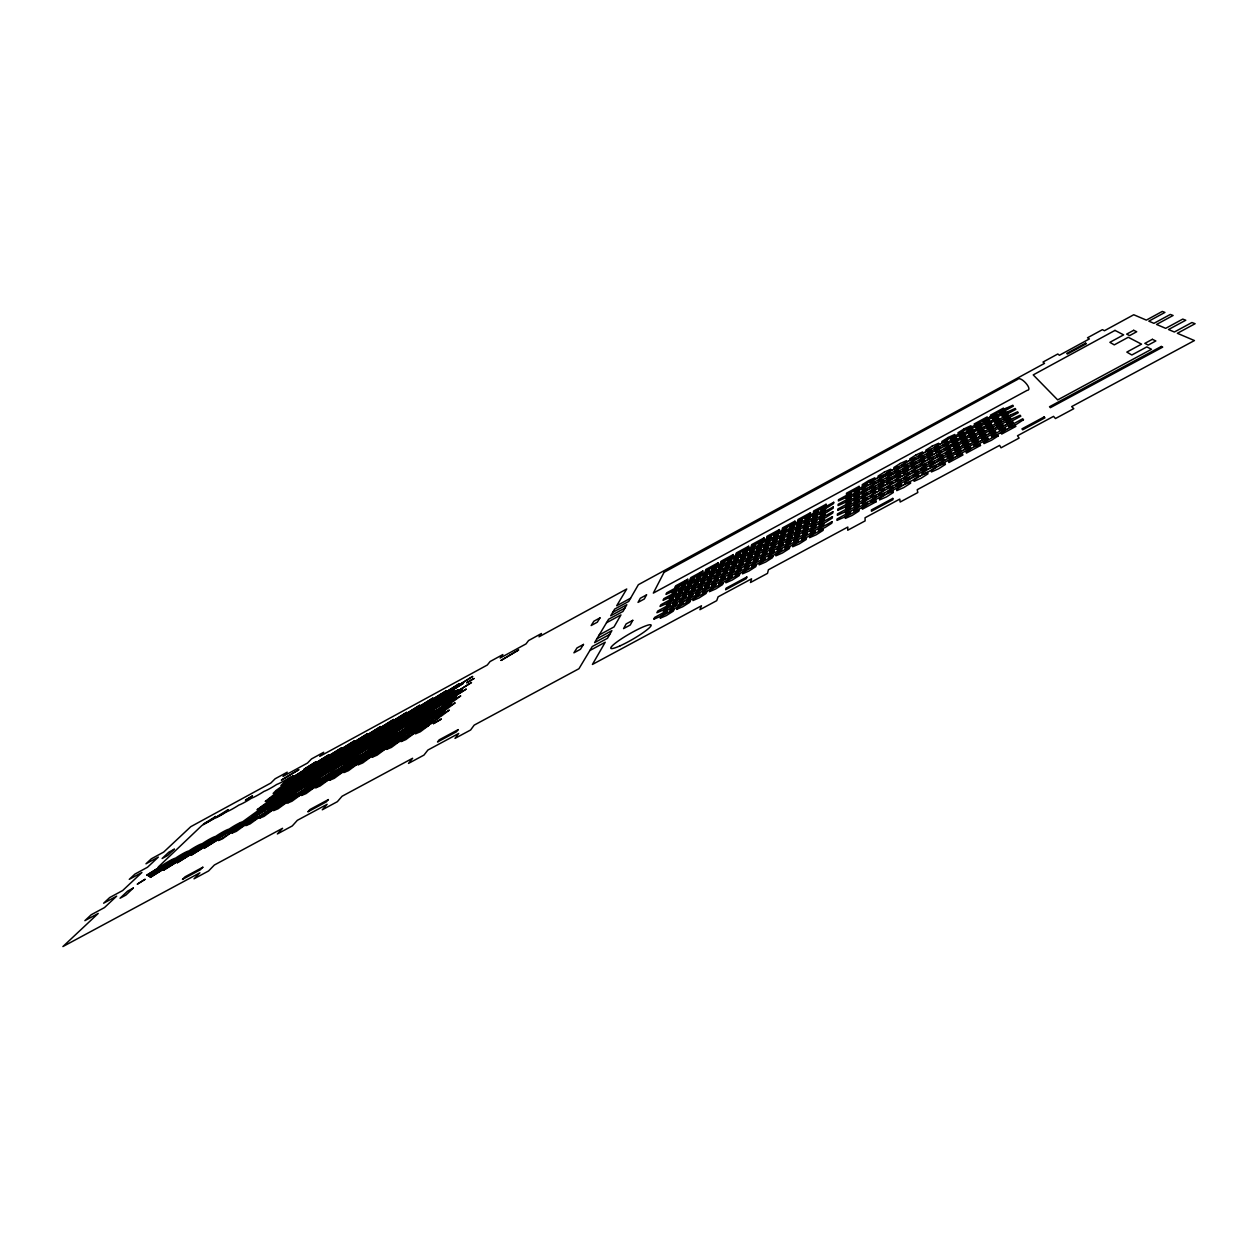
<?xml version="1.0" encoding="UTF-8"?>
<svg xmlns="http://www.w3.org/2000/svg" width="1258" height="1258" viewBox="0 0 1258 1258"><rect width="100%" height="100%" fill="white"/><g stroke="black" fill="none" stroke-linecap="round" stroke-linejoin="round"><path stroke-width="1.5" d="M630.588 598.195L616.687 605.758L626.736 588.996L539.022 636.815L541.459 633.513L528.549 640.558L526.017 643.907L500.149 658.013L502.854 654.569L490.085 661.535L487.286 665.026L319.752 756.373L323.715 752.268L311.512 758.936L307.471 763.071L283.019 776.39L287.233 772.176L275.156 778.765L270.847 783.026L190.776 826.679L163.682 852.091L151.369 858.789L145.975 863.806L158.366 857.075L147.485 867.265L134.921 874.09L129.275 879.342L141.918 872.486L122.639 890.554L109.682 897.567L103.628 903.213L116.68 896.136L104.477 907.584L91.221 914.755L84.868 920.667L98.218 913.45L62.9 946.566L199.896 872.8L194.015 878.807L208.608 870.945L214.363 865.017L282.563 828.299L277.358 833.96L292.265 825.94L297.344 820.326L327.111 804.318L322.268 809.79L337.364 801.676L342.066 796.251L412.608 758.275L408.504 763.402L423.946 755.099L427.909 750.035L458.698 733.461L455.003 738.383L470.618 729.986L474.187 725.127L578.947 668.721L592.251 646.533L607.488 638.293L611.891 630.651L596.905 638.765M612.709 612.394L626.83 604.721L622.946 611.467L608.605 619.25L594.594 642.618L609.705 634.441M624.896 608.07L610.68 615.791L614.722 609.045L628.717 601.434L638.356 584.703L1044.517 363.373L1043.024 362.037L1057.805 353.985L1059.409 355.259L1089.365 338.937L1087.51 337.789L1102.433 329.643L1104.43 330.728L1133.741 314.752L1146.352 320.114L1162.298 311.434L1164.924 312.424L1148.837 321.167L1153.932 323.337L1170.317 314.453L1173.101 315.475L1156.558 324.454L1165.694 328.338L1182.756 319.092L1185.759 320.224L1168.525 329.533L1174.359 332.018L1191.924 322.52L1195.1 323.715L1177.362 333.291L1194.424 340.556L1071.659 406.601L1073.782 408.693L1055.462 418.537L1053.544 416.367L1017.518 435.74L1019.09 438.099L1001.006 447.817L999.638 445.363L917.239 489.692L917.79 492.554L900.162 502.036L899.769 499.096L865.064 517.761L865.111 520.891L847.703 530.247L847.829 527.039L768.402 569.78L767.506 573.365L750.507 582.501L751.561 578.837L718.098 596.842L716.714 600.664L699.935 609.69L701.461 605.79L592.424 664.444L605.224 642.225L589.86 650.528M606.498 622.757L620.949 614.926L614.03 626.94L599.17 634.976M858.947 509.663L858.947 511.047L852.091 515.434L845.282 518.406L845.36 516.991L858.947 509.663M858.978 504.71L858.978 506.046L852.232 510.355L845.533 513.295L845.596 511.927L858.978 504.71M859.01 499.913L858.994 501.203L852.358 505.433L845.769 508.358L845.832 507.037L859.01 499.913M859.041 495.259L859.025 496.517L852.499 500.684L846.005 503.562L846.068 502.272L859.041 495.259M859.057 490.762L859.057 491.972L852.625 496.061L846.225 498.907L846.288 497.665L859.057 490.762M859.088 486.374L859.072 487.554L852.735 491.579L846.445 494.41L846.508 493.199L859.088 486.374M853.915 509.899L853.883 511.267L860.661 508.279L867.454 503.939L867.422 502.602L853.915 509.899M854.025 504.977L853.993 506.298L860.661 503.357L867.344 499.096L867.312 497.791L854.025 504.977M854.119 500.212L854.088 501.502L860.661 498.593L867.249 494.394L867.218 493.136L854.119 500.212M854.229 495.605L854.198 496.847L860.661 493.969L867.139 489.834L867.124 488.623L854.229 495.605M854.324 491.123L854.292 492.334L860.661 489.488L867.045 485.431L867.014 484.236L854.324 491.123M850.518 511.723L850.487 513.091L843.678 517.447L836.963 520.387L837.073 518.988L850.518 511.723M850.691 506.785L850.644 508.106L843.945 512.383L837.341 515.293L837.435 513.94L850.691 506.785M850.848 501.989L850.801 503.279L844.212 507.477L837.702 510.371L837.797 509.05L850.848 501.989M850.99 497.35L850.958 498.608L844.464 502.728L838.064 505.59L838.158 504.301L850.99 497.35M851.147 492.853L851.1 494.064L844.716 498.121L838.394 500.951L838.488 499.709L851.147 492.853M831.963 521.74L831.837 523.155L825.028 527.511L818.376 530.42L818.565 528.973L831.963 521.74M832.419 516.661L832.293 518.029L825.594 522.306L819.052 525.184L819.225 523.784L832.419 516.661M832.859 511.723L832.733 513.06L826.129 517.258L819.697 520.104L819.87 518.752L832.859 511.723M833.283 506.943L833.158 508.232L826.663 512.368L820.326 515.182L820.499 513.862L833.283 506.943M833.692 502.304L833.582 503.562L827.182 507.619L820.939 510.418L821.097 509.128L833.692 502.304M823.282 528.91L823.109 530.357L816.238 534.76L809.57 537.669L809.79 536.175L823.282 528.91M823.864 523.674L823.707 525.073L816.945 529.398L810.388 532.276L810.608 530.829L823.864 523.674M824.446 518.595L824.289 519.963L817.637 524.209L811.174 527.055L811.379 525.655L824.446 518.595M824.996 513.673L824.855 515.009L818.298 519.177L811.945 521.991L812.149 520.639L824.996 513.673M825.547 508.908L825.405 510.198L818.942 514.302L812.684 517.085L812.872 515.764L825.547 508.908M826.066 504.285L825.924 505.527L819.571 509.569L813.391 512.321L813.596 511.047L826.066 504.285M145.016 879.342L137.389 884.107L145.016 879.342M815.2 530.782L815.011 532.228L808.186 536.6L801.613 539.462L801.865 537.984L815.2 530.782M815.923 525.561L815.734 526.976L809.02 531.253L802.541 534.1L802.793 532.653L815.923 525.561M816.615 520.498L816.426 521.866L809.822 526.08L803.437 528.895L803.689 527.495L816.615 520.498M817.291 515.607L817.102 516.928L810.608 521.064L804.318 523.847L804.554 522.495L817.291 515.607M817.936 510.842L817.763 512.132L811.363 516.189L805.167 518.956L805.387 517.651L817.936 510.842M806.425 537.999L806.189 539.493L799.302 543.881L792.697 546.758L792.996 545.233L806.425 537.999M807.29 532.621L807.054 534.068L800.277 538.393L793.782 541.239L794.065 539.761L807.29 532.621M808.123 527.416L807.888 528.832L801.236 533.077L794.836 535.892L795.103 534.461L808.123 527.416M808.925 522.385L808.705 523.737L802.148 527.92L795.842 530.703L796.11 529.319L808.925 522.385M809.712 517.494L809.492 518.815L803.044 522.919L796.833 525.671L797.085 524.319L809.712 517.494M810.466 512.745L810.262 514.019L803.893 518.06L797.776 520.796L798.028 519.491L810.466 512.745M798.515 539.792L798.248 541.27L791.424 545.642L784.913 548.472L785.228 546.963L798.515 539.792M799.506 534.43L799.239 535.877L792.509 540.169L786.093 542.969L786.423 541.506L799.506 534.43M800.45 529.256L800.182 530.656L793.578 534.854L787.256 537.638L787.571 536.222L800.45 529.256M801.362 524.224L801.11 525.577L794.6 529.712L788.373 532.48L788.672 531.096L801.362 524.224M802.258 519.35L802.006 520.67L795.606 524.728L789.458 527.464L789.757 526.127L802.258 519.35M789.647 547.041L789.332 548.582L782.445 552.985L775.903 555.816L776.28 554.259L789.647 547.041M790.763 541.553L790.464 543.031L783.687 547.356L777.255 550.171L777.601 548.645L790.763 541.553M791.848 536.222L791.565 537.653L784.882 541.899L778.545 544.683L778.891 543.22L791.848 536.222M792.902 531.049L792.619 532.449L786.061 536.616L779.818 539.367L780.149 537.952L792.902 531.049M793.924 526.033L793.656 527.385L787.194 531.489L781.029 534.225L781.36 532.842L793.924 526.033M794.914 521.174L794.647 522.479L788.279 526.52L782.224 529.225L782.539 527.888L794.914 521.174M781.91 548.755L781.564 550.281L774.724 554.636L768.276 557.451L768.669 555.894L781.91 548.755M783.136 543.283L782.806 544.745L776.076 549.038L769.723 551.822L770.116 550.312L783.136 543.283M784.332 537.968L784.017 539.399L777.397 543.613L771.138 546.365L771.5 544.903L784.332 537.968M785.495 532.81L785.181 534.21L778.671 538.345L772.491 541.066L772.852 539.651L785.495 532.81M786.627 527.825L786.313 529.162L779.897 533.235L773.812 535.939L774.173 534.571L786.627 527.825M772.931 556.067L772.538 557.624L765.65 562.043L759.172 564.842L759.612 563.238L772.931 556.067M774.315 550.438L773.937 551.947L767.144 556.272L760.775 559.055L761.2 557.514L774.315 550.438M775.651 544.966L775.29 546.444L768.607 550.689L762.332 553.441L762.757 551.947L775.651 544.966M776.957 539.682L776.595 541.113L770.022 545.296L763.842 548.016L764.251 546.554L776.957 539.682M778.215 534.556L777.869 535.939L771.406 540.044L765.304 542.748L765.697 541.333L778.215 534.556M779.441 529.571L779.111 530.907L772.726 534.949L766.72 537.622L767.097 536.254L779.441 529.571M765.367 557.687L764.943 559.244L758.102 563.615L751.702 566.383L752.174 564.795L765.367 557.687M766.845 552.073L766.452 553.583L759.706 557.876L753.416 560.628L753.872 559.087L766.845 552.073M768.292 546.648L767.899 548.111L761.279 552.325L755.067 555.045L755.508 553.551L768.292 546.648M769.692 541.365L769.314 542.796L762.788 546.931L756.671 549.636L757.112 548.189L769.692 541.365M771.06 536.254L770.682 537.638L764.266 541.711L758.228 544.384L758.653 542.984L771.06 536.254M756.278 565.046L755.822 566.65L748.919 571.053L742.519 573.821L743.022 572.186L756.278 565.046M757.929 559.275L757.489 560.832L750.696 565.156L744.374 567.908L744.878 566.32L757.929 559.275M759.518 553.693L759.093 555.203L752.41 559.448L746.183 562.169L746.67 560.643L759.518 553.693M761.059 548.284L760.65 549.746L754.061 553.929L747.928 556.618L748.4 555.14L761.059 548.284M762.552 543.031L762.159 544.447L755.681 548.567L749.642 551.224L750.082 549.793L762.552 543.031M764.015 537.937L763.622 539.305L757.237 543.346L751.278 546.003L751.718 544.604L764.015 537.937M746.827 577.029L746.356 578.586L725.63 589.75L726.181 588.146L746.827 577.029M748.887 566.587L748.4 568.176L741.544 572.547L735.207 575.283L735.757 573.664L748.887 566.587M750.617 560.848L750.161 562.389L743.415 566.682L737.172 569.402L737.707 567.83L750.617 560.848M752.315 555.281L751.859 556.791L745.223 561.005L739.075 563.694L739.578 562.169L752.315 555.281M753.951 549.888L753.511 551.35L746.969 555.501L740.915 558.159L741.418 556.681L753.951 549.888M755.539 544.667L755.115 546.066L748.683 550.155L742.707 552.797L743.195 551.366L755.539 544.667M473.967 678.518L466.765 682.732L473.967 678.518M739.704 573.978L739.185 575.629L732.266 580.032L725.913 582.769L726.511 581.102L739.704 573.978M741.607 568.097L741.088 569.685L734.295 574.01L728.036 576.73L728.602 575.11L741.607 568.097M743.447 562.389L742.959 563.93L736.26 568.176L730.096 570.865L730.646 569.308L743.447 562.389M745.239 556.854L744.752 558.348L738.163 562.53L732.093 565.188L732.628 563.678L745.239 556.854M746.969 551.476L746.497 552.922L740.003 557.042L734.027 559.684L734.546 558.206L746.969 551.476M748.652 546.271L748.196 547.67L741.795 551.727L735.899 554.338L736.402 552.907L748.652 546.271M732.471 575.441L731.904 577.076L725.048 581.448L718.79 584.152L719.387 582.501L732.471 575.441M734.468 569.575L733.917 571.163L727.171 575.456L720.991 578.145L721.589 576.526L734.468 569.575M736.402 563.899L735.883 565.424L729.231 569.654L723.146 572.311L723.712 570.755L736.402 563.899M738.273 558.379L737.77 559.873L731.228 564.024L725.221 566.666L725.787 565.141L738.273 558.379M740.097 553.033L739.61 554.479L733.162 558.568L727.25 561.178L727.784 559.7L740.097 553.033M723.193 582.894L722.595 584.561L715.676 588.98L709.402 591.685L710.047 589.986L723.193 582.894M725.347 576.872L724.781 578.491L717.956 582.831L711.776 585.505L712.405 583.854L725.347 576.872M727.439 571.038L726.872 572.61L720.174 576.872L714.072 579.529L714.686 577.925L727.439 571.038M729.467 565.377L728.917 566.902L722.328 571.101L716.305 573.727L716.903 572.17L729.467 565.377M731.433 559.889L730.898 561.367L724.404 565.487L718.475 568.097L719.057 566.603L731.433 559.889M733.335 554.574L732.816 556.005L726.432 560.062L720.582 562.64L721.149 561.178L733.335 554.574M716.116 584.262L715.503 585.929L708.631 590.301L702.42 592.99L703.096 591.291L716.116 584.262M718.365 578.271L717.768 579.891L711.006 584.184L704.889 586.841L705.549 585.206L718.365 578.271M720.551 572.469L719.953 574.041L713.302 578.255L707.279 580.897L707.908 579.293L720.551 572.469M722.658 566.839L722.092 568.364L715.535 572.516L709.591 575.126L710.22 573.569L722.658 566.839M724.702 561.383L724.152 562.845L717.705 566.933L711.839 569.528L712.437 568.018L724.702 561.383M706.76 591.763L706.084 593.462L699.165 597.88L692.938 600.553L693.661 598.824L706.76 591.763M709.166 585.615L708.521 587.266L701.697 591.606L695.564 594.263L696.272 592.581L709.166 585.615M711.493 579.655L710.864 581.259L704.166 585.52L698.111 588.146L698.803 586.527L711.493 579.655M713.758 573.884L713.144 575.441L706.54 579.624L700.596 582.234L701.256 580.646L713.758 573.884M715.959 568.27L715.362 569.78L708.867 573.915L702.986 576.494L703.631 574.953L715.959 568.27M718.082 562.845L717.516 564.307L711.116 568.364L705.313 570.912L705.942 569.418L718.082 562.845M699.841 593.053L699.149 594.751L692.262 599.123L686.129 601.78L686.868 600.05L699.841 593.053M702.341 586.936L701.665 588.587L694.888 592.88L688.834 595.506L689.557 593.839L702.341 586.936M704.747 581.007L704.103 582.611L697.435 586.841L691.475 589.436L692.167 587.816L704.747 581.007M707.09 575.268L706.461 576.809L699.904 580.976L694.023 583.555L694.699 581.982L707.09 575.268M709.37 569.685L708.757 571.195L702.294 575.283L696.492 577.831L697.152 576.306L709.37 569.685M690.39 600.585L689.651 602.33L682.701 606.749L676.552 609.391L677.339 607.63L690.39 600.585M693.048 594.311L692.325 596.009L685.5 600.349L679.43 602.975L680.201 601.245L693.048 594.311M695.627 588.241L694.919 589.876L688.205 594.138L682.229 596.748L682.968 595.081L695.627 588.241M698.111 582.344L697.451 583.932L690.831 588.131L684.934 590.71L685.657 589.09L698.111 582.344M700.549 576.62L699.888 578.161L693.378 582.297L687.56 584.844L688.268 583.272L700.549 576.62M702.892 571.069L695.847 576.636L690.107 579.167L690.799 577.642L702.892 571.069M683.629 601.796L682.858 603.541L675.971 607.913L669.901 610.539L670.718 608.762L683.629 601.796M686.365 595.569L685.626 597.251L678.848 601.544L672.857 604.139L673.643 602.44L686.365 595.569M689.022 589.515L688.299 591.15L681.632 595.38L675.719 597.959L676.49 596.292L689.022 589.515M691.601 583.649L690.909 585.237L684.336 589.404L678.502 591.952L679.257 590.348L691.601 583.649M694.101 577.972L693.425 579.498L686.962 583.586L681.207 586.118L681.93 584.561L694.101 577.972M674.084 609.391L673.266 611.168L666.315 615.587L660.23 618.197L661.095 616.389L674.084 609.391M676.993 602.991L676.206 604.721L669.366 609.061L663.359 611.64L664.193 609.894L676.993 602.991M679.807 596.795L679.037 598.462L672.322 602.724L666.394 605.302L667.212 603.604L679.807 596.795M682.544 590.773L681.805 592.392L675.184 596.591L669.335 599.138L670.121 597.503L682.544 590.773M685.185 584.939L684.478 586.511L677.952 590.647L672.197 593.163L672.951 591.574L685.185 584.939M687.764 579.278L680.641 584.876L674.964 587.376L675.703 585.819L687.764 579.278M667.479 610.507L666.646 612.284L659.758 616.672L653.735 619.25L654.616 617.458L667.479 610.507M670.467 604.154L669.649 605.869L662.872 610.177L656.943 612.74L657.792 611.011L670.467 604.154M673.36 597.99L672.574 599.657L665.891 603.887L660.041 606.435L660.875 604.752L673.36 597.99M676.159 592.015L675.404 593.634L668.831 597.786L663.06 600.318L663.862 598.666L676.159 592.015M678.88 586.212L671.678 591.873L665.985 594.374L666.756 592.785L678.88 586.212M664.051 572.327L653.327 593.1L1027.063 390.405C1033.762 390.027 1020.38 375.167 1017.549 379.429L664.051 572.327M632.774 620.336L630.258 624.99L623.575 628.607L626.154 623.905L632.774 620.336M646.549 594.877L644.316 598.981L638.026 602.393L640.306 598.258L646.549 594.877M583.476 644.426L580.457 649.27L573.915 652.823L576.997 647.933L583.476 644.426M599.972 617.898L597.314 622.191L591.15 625.541L593.87 621.216L599.972 617.898M441.275 719.104L433.46 723.617L441.275 719.104M458.179 729.624L456.591 731.716L437.517 742L439.184 739.861L458.179 729.624M518.563 649.993L501.077 660.403L518.563 649.993M449.153 710.204L440.992 716.337L436.086 718.428L437.737 716.4L449.153 710.204M454.956 703.002L446.936 708.993L442.093 711.069L443.697 709.103L454.956 703.002M460.601 695.989L452.723 701.87L447.927 703.93L449.483 702.027L460.601 695.989M466.089 689.164L453.603 696.995L466.089 689.164M471.436 682.528L459.123 690.233L471.436 682.528M438.995 717.783L430.739 723.995L425.833 726.07L427.531 724.01L438.995 717.783M444.986 710.424L436.856 716.494L432.013 718.57L433.664 716.557L444.986 710.424M450.804 703.269L442.816 709.213L438.02 711.289L439.64 709.323L450.804 703.269M456.45 696.303L443.87 704.197L456.45 696.303M461.953 689.541L449.546 697.294L461.953 689.541M472.583 676.505L460.522 684.022L472.583 676.505M252.433 795.968L245.514 800.135L252.433 795.968M428.711 725.473L420.345 731.747L415.439 733.823L417.184 731.716L428.711 725.473M434.891 717.941L426.666 724.105L421.807 726.165L423.506 724.105L434.891 717.941M440.882 710.644L432.799 716.667L428.003 718.727L429.654 716.73L440.882 710.644M446.7 703.536L438.775 709.433L434.026 711.493L446.7 703.536M452.377 696.617L439.875 704.449L452.377 696.617M457.881 689.903L445.568 697.608L457.881 689.903M463.259 683.346L451.119 690.941L463.259 683.346M424.654 725.567L416.335 731.794L411.476 733.854L413.237 731.747L424.654 725.567M430.834 718.098L422.657 724.199L417.845 726.243L419.559 724.215L430.834 718.098M436.841 710.849L428.805 716.824L424.056 718.868L425.707 716.887L436.841 710.849M442.674 703.788L430.079 711.682L442.674 703.788M448.351 696.932L435.944 704.7L448.351 696.932M453.886 690.249L441.652 697.907L453.886 690.249M459.264 683.754L447.203 691.287L459.264 683.754M414.307 733.272L405.862 739.578L401.003 741.622L402.812 739.5L414.307 733.272M420.659 725.662L412.388 731.841L407.576 733.87L409.337 731.794L420.659 725.662M426.839 718.255L418.71 724.309L413.961 726.338L415.659 724.325L426.839 718.255M432.862 711.053L420.156 719.01L432.862 711.053M438.712 704.055L426.195 711.886L438.712 704.055M444.389 697.246L432.06 704.952L444.389 697.246M449.939 690.611L437.784 698.206L449.939 690.611M410.36 733.304L401.978 739.562L397.166 741.591L398.975 739.468L410.36 733.304M416.728 725.74L408.504 731.873L403.739 733.901L405.501 731.841L416.728 725.74M422.924 718.397L414.841 724.404L410.124 726.416L411.838 724.419L422.924 718.397M428.947 711.257L416.335 719.151L428.947 711.257M434.796 704.307L422.374 712.075L434.796 704.307M440.489 697.545L428.255 705.188L440.489 697.545M446.04 690.957L433.979 698.489L446.04 690.957M399.934 741.056L391.442 747.394L386.631 749.406L388.502 747.252L399.934 741.056M406.491 733.335L398.157 739.547L393.392 741.56L395.201 739.452L406.491 733.335M412.86 725.835L404.683 731.92L399.965 733.933L401.727 731.889L412.86 725.835M419.056 718.554L406.35 726.511L419.056 718.554M425.078 711.462L412.561 719.293L425.078 711.462M430.944 704.559L418.615 712.264L430.944 704.559M436.652 697.844L424.496 705.439L436.652 697.844M396.128 741.025L387.684 747.299L382.919 749.312L384.791 747.158L396.128 741.025M402.686 733.367L394.399 739.531L389.681 741.528L391.49 739.437L402.686 733.367M409.054 725.929L400.909 731.967L396.254 733.949L409.054 725.929M415.25 718.695L402.639 726.589L415.25 718.695M421.288 711.651L408.85 719.434L421.288 711.651M427.154 704.794L414.904 712.453L427.154 704.794M432.878 698.127L420.785 705.675L432.878 698.127M385.64 748.793L377.086 755.162L372.321 757.159L374.239 754.973L385.64 748.793M392.386 740.993L383.989 747.221L379.271 749.218L381.127 747.079L392.386 740.993M398.928 733.398L390.688 739.5L386.017 741.481L387.841 739.421L398.928 733.398M405.312 726.008L392.59 733.98L405.312 726.008M411.508 718.837L398.99 726.668L411.508 718.837M417.546 711.839L405.202 719.56L417.546 711.839M423.427 705.046L411.256 712.641L423.427 705.046M381.945 748.699L373.437 755.02L368.72 757.001L370.638 754.831L381.945 748.699M388.691 740.962L380.341 747.142L375.67 749.123L377.542 747L388.691 740.962M395.248 733.43L382.432 741.449L395.248 733.43M401.617 726.102L388.989 733.996L401.617 726.102M407.828 718.978L395.389 726.747L407.828 718.978M413.866 712.044L401.601 719.702L413.866 712.044M419.747 705.282L407.655 712.83L419.747 705.282M371.377 756.514L362.776 762.914L358.058 764.88L360.024 762.663L371.377 756.514M378.312 748.604L369.868 754.879L365.197 756.844L367.1 754.69L378.312 748.604M385.058 740.931L376.755 747.063L372.132 749.029L373.988 746.922L385.058 740.931M391.615 733.461L378.878 741.418L391.615 733.461M397.984 726.181L385.451 734.027L397.984 726.181M404.195 719.104L391.836 726.825L404.195 719.104M410.234 712.217L398.063 719.828L410.234 712.217M367.808 756.357L359.253 762.71L354.583 764.66L356.549 762.458L367.808 756.357M374.742 748.526L366.345 754.737L361.722 756.687L363.625 754.548L374.742 748.526M381.473 740.899L368.657 748.935L381.473 740.899M388.03 733.477L375.403 741.387L388.03 733.477M394.414 726.275L381.96 734.043L394.414 726.275M400.61 719.246L388.345 726.904L400.61 719.246M406.664 712.405L394.556 719.953L406.664 712.405M328.369 799.585L326.294 801.912L307.848 811.85L309.987 809.492L328.369 799.585M357.178 764.204L348.513 770.635L343.843 772.585L345.856 770.336L357.178 764.204M364.301 756.215L355.794 762.49L351.171 764.439L353.136 762.254L364.301 756.215M371.22 748.431L362.87 754.596L358.294 756.53L371.22 748.431M377.95 740.868L365.229 748.84L377.95 740.868M384.508 733.508L371.959 741.355L384.508 733.508M390.876 726.353L378.516 734.074L390.876 726.353M397.088 719.387L384.901 726.982L397.088 719.387M353.734 763.983L345.117 770.352L340.493 772.286L342.506 770.069L353.734 763.983M360.842 756.058L352.382 762.301L347.806 764.219L349.771 762.065L360.842 756.058M367.761 748.337L354.929 756.373L367.761 748.337M374.491 740.836L361.848 748.746L374.491 740.836M381.032 733.54L368.578 741.324L381.032 733.54M387.417 726.432L375.136 734.09L387.417 726.432M393.612 719.513L381.52 727.061L393.612 719.513M343.025 771.877L334.298 778.325L329.675 780.243L331.75 777.979L343.025 771.877M350.337 763.779L341.767 770.1L337.191 772.019L339.204 769.802L350.337 763.779M357.445 755.916L344.503 764.015L357.445 755.916M364.348 748.258L351.611 756.231L364.348 748.258M371.079 740.805L358.514 748.667L371.079 740.805M377.62 733.571L365.245 741.292L377.62 733.571M383.989 726.511L371.802 734.122L383.989 726.511M339.691 771.594L331.027 777.994L326.451 779.897L328.527 777.648L339.691 771.594M347.004 763.559L338.481 769.833L333.952 771.736L347.004 763.559M354.096 755.759L341.248 763.795L354.096 755.759M360.999 748.164L348.34 756.089L360.999 748.164M367.713 740.789L355.243 748.573L367.713 740.789M374.255 733.587L361.974 741.261L374.255 733.587M380.624 726.589L368.515 734.137L380.624 726.589M328.936 779.504L320.145 785.983L315.569 787.885L317.692 785.59L328.936 779.504M336.421 771.311L327.803 777.664L323.275 779.551L325.335 777.334L336.421 771.311M343.717 763.354L330.76 771.469L343.717 763.354M350.793 755.618L338.04 763.59L350.793 755.618M357.697 748.085L345.132 755.932L357.697 748.085M364.411 740.758L352.02 748.479L364.411 740.758M370.937 733.618L358.734 741.229L370.937 733.618M325.728 779.158L317 785.59L312.471 787.477L314.579 785.196L325.728 779.158M333.197 771.044L324.643 777.334L320.145 779.221L333.197 771.044M340.478 763.15L327.615 771.201L340.478 763.15M347.554 755.476L334.895 763.386L347.554 755.476M354.442 748.007L341.956 755.791L354.442 748.007M361.14 740.726L348.843 748.4L361.14 740.726M367.666 733.65L355.558 741.198L367.666 733.65M314.877 787.115L306.056 793.609L301.527 795.496L303.697 793.169L314.877 787.115M322.567 778.828L313.887 785.196L309.405 787.068L311.512 784.819L322.567 778.828M330.036 770.777L317.079 778.891L330.036 770.777M337.286 762.961L324.533 770.934L337.286 762.961M344.362 755.335L331.782 763.197L344.362 755.335M351.234 747.928L338.842 755.649L351.234 747.928M357.932 740.71L345.714 748.321L357.932 740.71M311.795 786.706L303.005 793.153L298.523 795.025L300.693 792.729L311.795 786.706M319.453 778.498L306.386 786.675L319.453 778.498M326.907 770.525L314.044 778.56L326.907 770.525M334.156 762.757L321.482 770.667L334.156 762.757M341.201 755.193L328.715 762.993L341.201 755.193M348.073 747.85L335.776 755.523L348.073 747.85M354.772 740.679L342.632 748.243L354.772 740.679M300.882 794.694L291.998 801.22L287.516 803.076L289.733 800.733L300.882 794.694M308.745 786.313L300.033 792.713L295.583 794.569L308.745 786.313M316.403 778.183L303.43 786.297L316.403 778.183M323.825 770.258L311.056 778.246L323.825 770.258M331.058 762.568L318.478 770.415L331.058 762.568M338.103 755.067L325.712 762.804L338.103 755.067M344.959 747.771L332.741 755.382L344.959 747.771M297.91 794.223L289.088 800.701L284.638 802.541L286.855 800.214L297.91 794.223M305.757 785.936L292.689 794.112L305.757 785.936M313.384 777.869L300.505 785.904L313.384 777.869M320.806 770.006L308.116 777.931L320.806 770.006M328.024 762.364L315.522 770.163L328.024 762.364M335.053 754.926L322.74 762.615L335.053 754.926M341.893 747.692L329.769 755.24L341.893 747.692M286.95 802.242L278.002 808.8L273.568 810.624L275.832 808.249L286.95 802.242M294.985 793.782L281.808 802.022L294.985 793.782M302.816 785.558L289.827 793.672L302.816 785.558M310.411 777.554L297.643 785.527L310.411 777.554M317.818 769.754L305.222 777.617L317.818 769.754M325.02 762.175L312.613 769.912L325.02 762.175M332.049 754.8L319.815 762.427L332.049 754.8M284.088 801.723L275.203 808.218L270.8 810.042L273.065 807.683L284.088 801.723M292.108 793.326L279.024 801.519L292.108 793.326M299.907 785.181L287.028 793.232L299.907 785.181M307.502 777.24L294.812 785.165L307.502 777.24M314.877 769.519L302.376 777.318L314.877 769.519M322.079 762.002L309.751 769.676L322.079 762.002M329.077 754.674L316.937 762.238L329.077 754.674M273.049 809.759L264.054 816.348L259.667 818.156L261.978 815.75L273.049 809.759M281.273 801.204L268.096 809.46L281.273 801.204M289.277 792.902L276.288 801.016L289.277 792.902M297.045 784.803L284.261 792.792L297.045 784.803M304.625 776.941L292.029 784.803L304.625 776.941M311.984 769.267L299.577 777.019L311.984 769.267M319.17 761.813L306.936 769.44L319.17 761.813M270.313 809.177L261.365 815.719L257.025 817.511L270.313 809.177M278.505 800.701L265.422 808.894L278.505 800.701M286.478 792.461L273.599 800.513L286.478 792.461M294.23 784.442L281.54 792.367L294.23 784.442M301.794 776.642L289.277 784.442L301.794 776.642M309.138 769.031L296.809 776.721L309.138 769.031M316.293 761.625L304.153 769.204L316.293 761.625M259.211 817.26L250.153 823.864L245.813 825.641L248.188 823.235L259.211 817.26M267.608 808.611L254.415 816.867L267.608 808.611M275.785 800.214L262.796 808.328L275.785 800.214M283.726 792.037L270.942 800.025L283.726 792.037M291.463 784.08L278.867 791.958L291.463 784.08M298.995 776.343L286.572 784.08L298.995 776.343M306.323 768.795L294.089 776.422L306.323 768.795M256.585 816.615L243.281 824.949L256.585 816.615M264.951 808.061L251.867 816.238L264.951 808.061M273.096 799.726L260.202 807.778L273.096 799.726M281.021 791.628L268.316 799.553L281.021 791.628M288.742 783.734L276.225 791.534L288.742 783.734M296.243 776.06L283.915 783.734L296.243 776.06M202.821 867.249L200.305 869.797L182.457 879.421L185.036 876.826L202.821 867.249M298.728 769.786L281.446 780.054L298.728 769.786M245.42 824.729L236.315 831.365L232.007 833.11L234.428 830.673L245.42 824.729M254.006 816.002L240.797 824.257L254.006 816.002M262.34 807.51L242.574 821.82A10.897 1.227 -31.4 0 0 229.066 829.148A10.897 1.211 -31.5 0 0 215.605 836.444A10.897 1.211 -31.5 0 0 202.208 843.709A10.897 1.211 -31.6 0 0 188.842 850.958A10.897 1.195 -31.6 0 0 175.522 858.176A10.897 1.195 -31.6 0 0 162.266 865.362L158.288 866.982L201.83 825.547L213.813 818.706A11.684 1.211 -31.3 0 0 226.314 811.897A11.684 1.211 -31.3 0 0 238.863 805.073A11.684 1.227 -31.2 0 0 251.443 798.217A11.699 1.227 -31.2 0 0 264.07 791.345A11.699 1.227 -31.2 0 0 276.744 784.442A11.699 1.242 -31.1 0 0 289.45 777.523L293.539 775.761L283.836 782.618L280.896 785.574L286.053 783.388L276.178 790.354L273.159 793.405L278.364 791.219L265.218 801.456L270.454 799.255L268.269 801.472L257.057 809.712L262.34 807.51M242.904 824.037L229.601 832.356L242.904 824.037M231.676 832.167L222.524 838.819L218.263 840.564L231.676 832.167M240.435 823.345L227.226 831.601L240.435 823.345M229.286 831.412L215.967 839.746L229.286 831.412M217.996 839.573L204.567 847.971L217.996 839.573M226.912 830.673L213.703 838.929L226.912 830.673M215.7 838.771L202.381 847.106L215.7 838.771M204.346 846.964L190.917 855.361L204.346 846.964M213.451 837.97L200.226 846.241L213.451 837.97M202.176 846.099L188.842 854.434L202.176 846.099M190.76 854.324L177.315 862.736L190.76 854.324M200.038 845.25L186.797 853.522L200.038 845.25M188.684 853.411L175.349 861.746L188.684 853.411M177.221 861.667L163.76 870.064L177.221 861.667M186.656 852.499L173.415 860.771L186.656 852.499M175.255 860.676L161.905 869.026L175.255 860.676M228.028 809.712L225.811 811.866A9.529 0.991 -31.3 0 1 215.826 817.307L228.028 809.712M163.713 868.964L150.268 877.376L163.713 868.964M173.337 859.717L160.081 867.989L173.337 859.717M161.873 867.941L148.523 876.276L161.873 867.941M215.59 816.489L213.325 818.659A9.529 0.975 -31.3 0 1 203.371 824.084L215.59 816.489M160.049 866.919L146.793 875.191L160.049 866.919M133.317 888.038L125.863 895.098L120.045 898.243L127.561 891.151L133.317 888.038M174.28 849.213L167.644 855.503L162.125 858.506L168.808 852.185L174.28 849.213M980.501 445.489L966.443 453.069L965.971 451.936L972.701 447.612L979.966 444.389L980.501 445.489M1005.818 429.277L999.104 433.601L991.791 436.856L991.21 435.803L1005.173 428.255L1005.818 429.277M1007.8 428.679L1001.085 432.988L1001.714 434.057L1015.898 426.399L1015.206 425.377L1007.8 428.679M998.16 435.96L991.383 440.316L984.039 443.587L983.489 442.486L997.547 434.906L998.16 435.96M1023.446 419.779L1016.747 424.088L1009.356 427.374L1008.696 426.352L1022.723 418.788L1023.446 419.779M884.5 494.74L870.866 502.099L870.819 500.763L877.565 496.454L884.39 493.435L884.5 494.74M909.801 478.606L896.199 485.95L896.042 484.692L902.709 480.43L909.581 477.38L909.801 478.606M934.851 462.63L921.265 469.957L921.013 468.778L927.618 464.564L934.537 461.482L934.851 462.63M959.665 446.81L946.11 454.122L945.733 453.022L952.275 448.839L959.225 445.725L959.665 446.81M984.228 431.132L970.704 438.444L970.217 437.422L976.711 433.271L983.693 430.142L984.228 431.132M1008.554 415.612L1002.107 419.747L995.047 422.924L994.48 421.965L1007.925 414.684L1008.554 415.612M886.245 494.252L879.452 498.608L879.531 499.929L886.481 496.894L893.306 492.507L893.164 491.202L886.245 494.252M911.578 478.087L904.864 482.396L905.052 483.654L912.034 480.572L918.796 476.232L918.544 475.005L911.578 478.087M936.675 462.095L930.008 466.356L930.322 467.536L937.336 464.406L944.035 460.129L943.673 458.981L936.675 462.095M961.505 446.244L954.916 450.458L955.325 451.559L969.022 444.168L968.55 443.099L961.505 446.244M986.099 430.55L979.589 434.733L980.092 435.755L993.773 428.365L993.191 427.374L986.099 430.55M1010.473 415.014L1004.01 419.15L1004.623 420.109L1018.272 412.734L1017.58 411.806L1010.473 415.014M876.087 501.8L862.375 509.191L862.375 507.823L869.168 503.467L876.024 500.448L876.087 501.8M901.609 485.509L887.928 492.9L887.802 491.595L894.532 487.286L901.436 484.251L901.609 485.509M926.879 469.376L913.214 476.766L912.994 475.54L919.661 471.278L926.596 468.196L926.879 469.376M951.897 453.415L938.264 460.79L937.933 459.642L944.522 455.412L951.504 452.314L951.897 453.415M976.68 437.611L963.062 444.97L962.622 443.901L969.163 439.718L976.177 436.573L976.68 437.611M1001.211 421.949L994.701 426.116L987.624 429.293L987.074 428.302L1000.597 420.99L1001.211 421.949M903.401 485.006L896.608 489.346L896.765 490.636L903.779 487.554L910.603 483.182L910.383 481.924L903.401 485.006M928.703 468.857L921.988 473.15L922.256 474.376L929.3 471.247L936.062 466.922L935.732 465.743L928.703 468.857M953.753 452.864L947.101 457.126L947.478 458.258L961.254 450.82L960.813 449.719L953.753 452.864M978.567 437.029L971.978 441.244L972.465 442.313L986.209 434.875L985.659 433.853L978.567 437.029M1003.129 421.351L996.603 425.519L997.201 426.509L1010.929 419.103L1010.268 418.143L1003.129 421.351M920.62 475.713L913.843 480.053L914.079 481.311L921.155 478.197L927.964 473.826L927.665 472.599L920.62 475.713M945.89 459.579L939.176 463.872L939.522 465.051L953.391 457.566L952.982 456.418L945.89 459.579M970.909 443.602L964.273 447.848L964.729 448.949L978.551 441.479L978.032 440.41L970.909 443.602M995.676 427.783L989.102 431.981L989.669 433.019L1003.475 425.55L1002.846 424.559L995.676 427.783M937.902 466.388L931.14 470.728L931.455 471.939L938.594 468.778L945.403 464.422L945.025 463.227L937.902 466.388M963.141 450.254L956.442 454.547L956.866 455.695L970.799 448.178L970.311 447.077L963.141 450.254M988.128 434.293L981.507 438.539L982.042 439.608L995.927 432.107L995.33 431.069L988.128 434.293M1012.879 418.489L1006.306 422.688L1006.95 423.679L1020.82 416.194L1020.112 415.234L1012.879 418.489M955.278 457.016L948.516 461.356L948.909 462.519L962.92 454.971L962.464 453.824L955.278 457.016M980.469 440.898L973.786 445.19L974.29 446.291L988.269 438.759L987.703 437.69L980.469 440.898M1005.425 424.952L998.805 429.198L999.418 430.22L1013.366 422.688L1012.69 421.697L1005.425 424.952M891.796 478.795L878.666 485.887L878.587 484.676L885.066 480.556L891.655 477.6L891.796 478.795M916.107 463.337L902.992 470.429L902.819 469.297L909.235 465.193L915.871 462.221L916.107 463.337M940.182 448.037L927.099 455.113L926.832 454.044L933.184 449.987L939.852 446.983L940.182 448.037M964.037 432.862L950.985 439.938L950.608 438.932L956.898 434.922L963.612 431.887L964.037 432.862M987.672 417.845L981.397 421.855L974.635 424.921L974.164 423.977L987.153 416.933L987.672 417.845M868.901 493.922L862.312 498.121L862.328 499.41L868.979 496.47L875.599 492.224L875.537 490.966L868.901 493.922M893.479 478.292L886.953 482.459L887.079 483.67L893.762 480.698L900.335 476.499L900.162 475.32L893.479 478.292M917.837 462.818L911.374 466.938L911.578 468.086L918.309 465.067L924.819 460.931L924.536 459.815L917.837 462.818M941.943 447.486L935.543 451.575L935.858 452.644L942.635 449.609L949.067 445.489L948.689 444.451L941.943 447.486M965.83 432.312L959.492 436.353L959.901 437.344L973.094 430.205L972.623 429.245L965.83 432.312M989.496 417.263L983.206 421.273L983.725 422.201L996.886 415.077L996.32 414.165L989.496 417.263M883.761 485.462L870.552 492.601L870.505 491.359L877.046 487.192L883.651 484.251L883.761 485.462M908.276 469.879L895.083 477.002L894.941 475.823L901.42 471.703L908.072 468.731L908.276 469.879M932.555 454.437L919.394 461.56L919.142 460.444L925.558 456.355L932.257 453.352L932.555 454.437M956.599 439.136L943.469 446.244L943.123 445.206L949.475 441.165L956.206 438.13L956.599 439.136M980.422 423.993L967.323 431.085L966.883 430.126L973.157 426.116L979.935 423.05L980.422 423.993M1004.026 408.976L997.767 412.97L990.942 416.068L990.408 415.171L1003.444 408.111L1004.026 408.976M885.443 484.975L878.87 489.173L878.949 490.431L885.663 487.444L892.284 483.214L892.142 482.003L885.443 484.975M909.99 469.36L903.48 473.527L903.669 474.706L910.415 471.687L916.972 467.504L916.736 466.356L909.99 469.36M934.317 453.902L927.854 458.022L928.137 459.123L934.946 456.088L941.424 451.936L941.078 450.851L934.317 453.902M958.392 438.586L952.007 442.659L952.385 443.697L965.657 436.526L965.2 435.52L958.392 438.586M982.246 423.411L975.925 427.453L976.397 428.412L989.637 421.241L989.102 420.314L982.246 423.411M1005.881 408.378L999.607 412.388L1000.189 413.284L1013.398 406.114L1012.769 405.249L1005.881 408.378M877.298 491.752L870.662 495.982L870.709 497.272L877.439 494.3L884.122 490.022L884.012 488.764L877.298 491.752M902.049 475.996L895.476 480.194L895.633 481.405L902.411 478.402L909.015 474.172L908.811 472.992L902.049 475.996M926.564 460.397L920.07 464.548L920.321 465.696L927.146 462.645L933.688 458.462L933.373 457.362L926.564 460.397M950.859 444.939L944.412 449.059L944.774 450.128L958.109 442.91L957.7 441.873L950.859 444.939M974.903 429.638L968.518 433.711L968.99 434.718L982.294 427.5L981.79 426.541L974.903 429.638M998.726 414.48L992.405 418.521L992.971 419.449L1006.258 412.247L1005.645 411.35L998.726 414.48M869.042 498.608L862.343 502.886L862.343 504.222L869.105 501.234L875.851 496.941L875.772 495.636L869.042 498.608M893.998 482.726L887.377 486.956L887.488 488.214L894.296 485.195L900.964 480.933L900.791 479.707L893.998 482.726M918.733 466.985L912.16 471.168L912.38 472.348L919.236 469.313L925.825 465.083L925.558 463.935L918.733 466.985M943.217 451.386L936.723 455.538L937.037 456.654L943.925 453.572L950.466 449.389L950.073 448.32L943.217 451.386M967.465 435.96L961.033 440.064L961.458 441.102L974.856 433.853L974.368 432.846L967.465 435.96M991.493 420.659L985.108 424.732L985.643 425.691L999.009 418.458L998.427 417.53L991.493 420.659M885.836 489.535L879.153 493.812L879.232 495.102L886.057 492.098L892.787 487.789L892.645 486.531L885.836 489.535M910.776 473.653L904.156 477.883L904.345 479.109L911.217 476.059L917.868 471.797L917.617 470.618L910.776 473.653M935.465 457.928L928.923 462.126L929.206 463.259L936.125 460.176L942.714 455.962L942.352 454.846L935.465 457.928M959.933 442.36L953.438 446.496L953.831 447.565L967.308 440.284L966.852 439.246L959.933 442.36M984.149 426.918L977.718 431.038L978.221 432.029L991.666 424.748L991.115 423.789L984.149 426.918M1008.13 411.649L1001.777 415.706L1002.374 416.634L1015.804 409.369L1015.143 408.473L1008.13 411.649M884.343 472.096L878.053 476.09L878.115 477.238L884.531 474.36L890.853 470.335L890.727 469.218L884.343 472.096M874.939 478.968L862.249 485.84L862.249 484.66L868.539 480.666L874.876 477.82L874.939 478.968M876.543 478.48L870.221 482.506L870.253 483.685L876.684 480.808L883.053 476.751L882.959 475.603L876.543 478.48M900.193 463.51L893.919 467.489L894.061 468.605L900.524 465.696L906.829 461.67L906.641 460.585L900.193 463.51M868.665 484.943L862.265 489.016L862.28 490.227L868.728 487.349L875.159 483.245L875.096 482.066L868.665 484.943M892.504 469.847L886.167 473.873L886.277 475.005L892.755 472.096L899.124 468.039L898.967 466.922L892.504 469.847M916.107 454.877L909.849 458.856L910.037 459.925L916.563 456.984L922.869 452.974L922.617 451.936L916.107 454.877M884.689 476.263L878.32 480.32L878.383 481.5L884.893 478.59L891.309 474.502L891.183 473.354L884.689 476.263M908.496 461.167L902.19 465.193L902.348 466.293L908.905 463.353L915.258 459.296L915.038 458.226L908.496 461.167M932.084 446.197L925.825 450.191L926.092 451.229L932.681 448.257L938.971 444.247L938.657 443.241L932.084 446.197M876.795 482.773L870.363 486.862L870.394 488.073L876.92 485.163L883.399 481.043L883.305 479.864L876.795 482.773M900.791 467.536L894.422 471.593L894.564 472.741L901.137 469.8L907.537 465.712L907.348 464.595L900.791 467.536M924.567 452.455L918.261 456.465L918.497 457.55L925.102 454.563L931.455 450.521L931.156 449.483L924.567 452.455M948.139 437.501L941.88 441.479L942.211 442.486L955.152 435.488L954.759 434.497L948.139 437.501M868.775 489.362L862.296 493.498L862.296 494.74L868.853 491.831L875.379 487.664L875.316 486.453L868.775 489.362M892.976 473.999L886.56 478.103L886.67 479.267L893.259 476.326L899.722 472.206L899.549 471.058L892.976 473.999M916.956 458.777L910.588 462.834L910.808 463.95L917.428 460.963L923.828 456.89L923.561 455.805L916.956 458.777M940.701 443.712L934.411 447.722L934.71 448.76L941.377 445.757L947.714 441.715L947.353 440.709L940.701 443.712M964.241 428.774L957.998 432.752L958.392 433.727L971.38 426.682L970.924 425.739L964.241 428.774M1085.575 343.182L1066.705 353.467L1067.444 354.033L1086.393 343.717L1085.575 343.182M1114.997 330.398L1033.227 374.9L1057.679 399.902L1151.463 349.284L1146.84 346.894L1131.838 354.992L1126.822 352.098L1141.525 344.142L1128.269 337.27L1114.274 344.865L1109.87 342.333L1123.614 334.864L1114.997 330.398M1133.694 330.304L1126.681 334.109L1129.605 335.603L1136.697 331.75L1133.694 330.304M1152.375 339.314L1144.859 343.371L1148.208 345.085L1155.819 340.965L1152.375 339.314M1161.291 346.453L1049.518 406.743L1050.367 407.686L1162.675 347.129L1161.291 346.453M892.787 498.404L871.401 509.93L871.448 511.235L892.928 499.678L892.787 498.404M1044.156 416.901L1021.968 428.852L1022.66 429.827L1044.942 417.829L1044.156 416.901M619.911 645.904A23.304 3.145 -30 0 0 651.125 625.493A23.304 3.145 -30 0 0 621.672 638.671A23.304 3.145 -30 0 0 619.911 645.904"/></g></svg>
